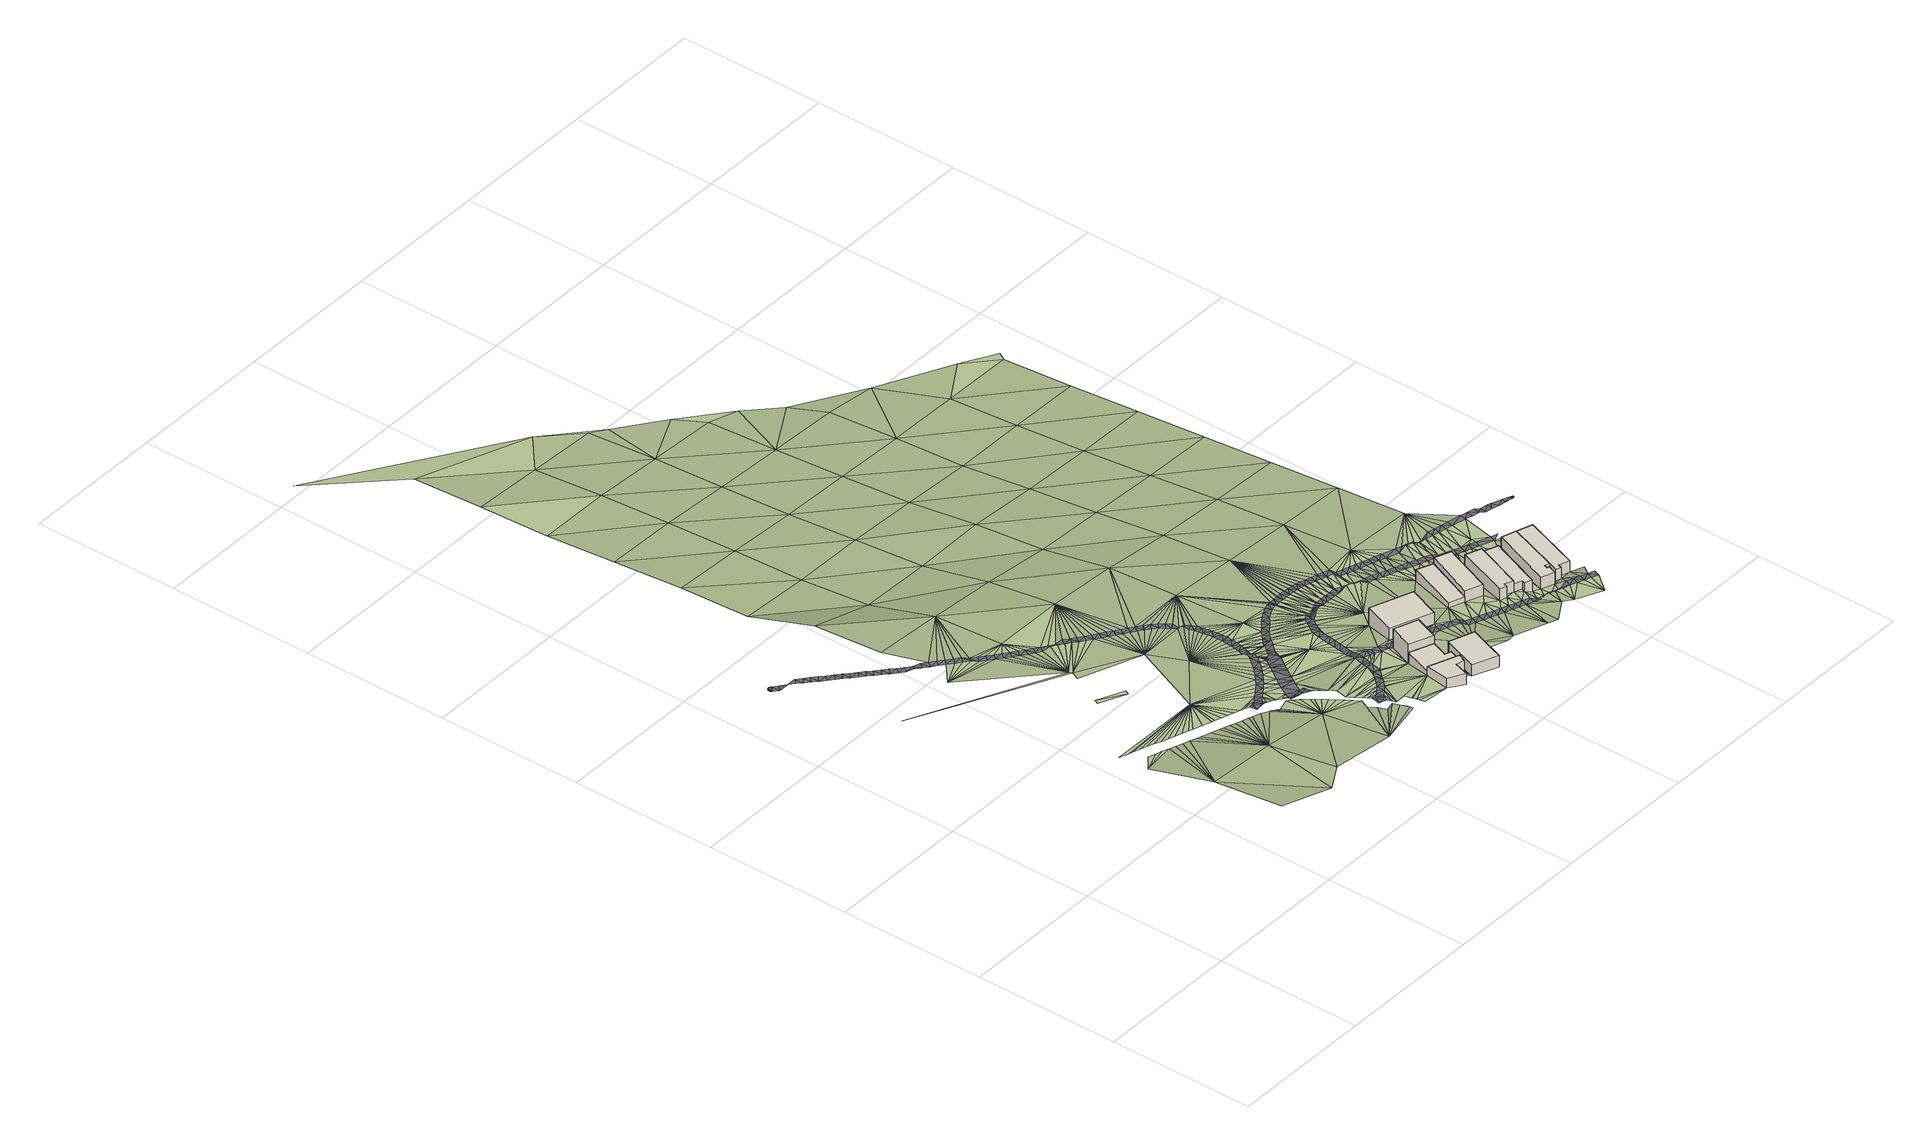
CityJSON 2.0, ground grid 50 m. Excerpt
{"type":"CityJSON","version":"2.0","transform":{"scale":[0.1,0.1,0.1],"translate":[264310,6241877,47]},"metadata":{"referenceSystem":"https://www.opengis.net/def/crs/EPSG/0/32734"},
"CityObjects":{
"building1":{"type":"Building","geometry":[{"type":"MultiSurface","lod":"1","boundaries":[[[0,1,2,3]],[[1,4,5,2]],[[4,6,7,5]],[[6,8,9,7]],[[8,10,11,9]],[[10,0,3,11]],[[3,2,5,7,9,11]]]}]},
"building2":{"type":"Building","geometry":[{"type":"MultiSurface","lod":"1","boundaries":[[[12,13,14,15]],[[13,0,16,14]],[[0,10,17,16]],[[10,18,19,17]],[[18,20,21,19]],[[20,12,15,21]],[[15,14,16,17,19,21]]]}]},
"building3":{"type":"Building","geometry":[{"type":"MultiSurface","lod":"1","boundaries":[[[12,22,23,24]],[[22,25,26,23]],[[25,13,27,26]],[[13,12,24,27]],[[24,23,26,27]]]}]},
"building4":{"type":"Building","geometry":[{"type":"MultiSurface","lod":"1","boundaries":[[[28,29,30,31]],[[29,32,33,30]],[[32,34,35,33]],[[34,36,37,35]],[[36,28,31,37]],[[31,30,33,35,37]]]}]},
"building5":{"type":"Building","geometry":[{"type":"MultiSurface","lod":"1","boundaries":[[[38,39,40,41]],[[39,42,43,40]],[[42,44,45,43]],[[44,38,41,45]],[[41,40,43,45]]]}]},
"building6":{"type":"Building","geometry":[{"type":"MultiSurface","lod":"1","boundaries":[[[46,47,48,49]],[[47,50,51,48]],[[50,52,53,51]],[[52,46,49,53]],[[49,48,51,53]]]}]},
"building7":{"type":"Building","geometry":[{"type":"MultiSurface","lod":"1","boundaries":[[[52,54,55,56]],[[54,57,58,55]],[[57,46,59,58]],[[46,52,56,59]],[[56,55,58,59]]]}]},
"building8":{"type":"Building","geometry":[{"type":"MultiSurface","lod":"1","boundaries":[[[60,61,62,63]],[[61,64,65,62]],[[64,66,67,65]],[[66,68,69,67]],[[68,70,71,69]],[[70,60,63,71]],[[63,62,65,67,69,71]]]}]},
"building9":{"type":"Building","geometry":[{"type":"MultiSurface","lod":"1","boundaries":[[[60,70,72,73]],[[70,74,75,72]],[[74,76,77,75]],[[76,78,79,77]],[[78,80,81,79]],[[80,60,73,81]],[[73,72,75,77,79,81]]]}]},
"building10":{"type":"Building","geometry":[{"type":"MultiSurface","lod":"1","boundaries":[[[82,83,84,85]],[[83,86,87,84]],[[86,88,89,87]],[[88,90,91,89]],[[90,92,93,91]],[[92,94,95,93]],[[94,96,97,95]],[[96,82,85,97]],[[85,84,87,89,91,93,95,97]]]}]},
"building11":{"type":"Building","geometry":[{"type":"MultiSurface","lod":"1","boundaries":[[[82,96,97,85]],[[96,98,99,97]],[[98,100,101,99]],[[100,102,103,101]],[[102,104,105,103]],[[104,106,107,105]],[[106,82,85,107]],[[85,97,99,101,103,105,107]]]}]},
"terrain1":{"type":"TINRelief","geometry":[{"type":"CompositeSurface","lod":"1","boundaries":[[[108,109,110]],[[111,112,109]],[[113,109,108]],[[112,114,115]],[[116,114,112]],[[111,109,117]],[[116,112,111]],[[118,117,109]],[[119,118,109]],[[113,119,109]],[[120,113,108]],[[121,122,123]],[[123,122,124]],[[125,123,124]],[[125,126,123]],[[127,119,113]],[[123,126,128]],[[113,129,127]],[[128,130,123]],[[129,113,131]],[[130,132,123]],[[133,131,113]],[[134,123,132]],[[133,113,135]],[[113,120,136]],[[137,123,134]],[[135,113,138]],[[139,140,141]],[[142,123,137]],[[143,138,113]],[[144,123,142]],[[113,145,143]],[[146,147,148]],[[149,123,144]],[[113,150,145]],[[146,148,151]],[[113,152,150]],[[153,136,120]],[[154,155,156]],[[157,151,148]],[[123,149,158]],[[159,152,113]],[[160,157,148]],[[158,161,123]],[[160,148,162]],[[113,163,159]],[[161,164,123]],[[154,165,155]],[[148,166,162]],[[163,113,136]],[[139,166,148]],[[167,123,164]],[[168,123,167]],[[168,169,123]],[[170,171,172]],[[173,171,170]],[[171,173,174]],[[175,123,169]],[[176,166,139]],[[174,177,171]],[[171,178,172]],[[179,180,181]],[[182,175,169]],[[176,139,183]],[[182,184,185]],[[171,177,186]],[[187,163,136]],[[188,189,184]],[[179,190,180]],[[183,139,191]],[[187,136,192]],[[188,193,189]],[[181,171,186]],[[185,184,189]],[[136,194,192]],[[190,195,180]],[[182,185,175]],[[196,191,139]],[[175,197,123]],[[198,194,136]],[[153,199,136]],[[195,200,180]],[[201,196,139]],[[202,203,204]],[[198,136,205]],[[203,206,204]],[[141,207,208]],[[123,197,209]],[[210,204,206]],[[211,139,141]],[[210,212,204]],[[200,213,180]],[[214,205,136]],[[139,215,201]],[[205,216,198]],[[204,212,217]],[[136,218,214]],[[123,209,219]],[[217,212,220]],[[213,221,180]],[[222,215,139]],[[136,223,218]],[[171,181,180]],[[217,220,224]],[[136,225,223]],[[221,226,180]],[[139,227,222]],[[199,153,228]],[[123,219,229]],[[225,136,230]],[[217,224,231]],[[224,232,231]],[[153,233,228]],[[136,234,230]],[[180,226,235]],[[139,236,227]],[[237,178,238]],[[233,153,239]],[[153,240,239]],[[136,241,234]],[[240,153,242]],[[243,242,153]],[[153,244,243]],[[245,246,232]],[[136,247,241]],[[248,180,235]],[[246,231,232]],[[229,249,123]],[[250,251,245]],[[211,236,139]],[[136,199,247]],[[249,208,123]],[[250,252,251]],[[251,252,253]],[[251,246,245]],[[211,141,254]],[[141,255,254]],[[256,231,257]],[[231,246,257]],[[258,141,208]],[[178,171,238]],[[255,141,258]],[[259,260,261]],[[260,259,262]],[[263,262,259]],[[264,265,256]],[[256,257,264]],[[263,266,262]],[[266,263,267]],[[268,265,269]],[[269,265,264]],[[267,270,266]],[[271,270,267]],[[268,269,272]],[[273,268,272]],[[243,274,242]],[[275,237,276]],[[277,249,229]],[[278,273,272]],[[180,248,279]],[[249,277,280]],[[281,278,272]],[[258,208,282]],[[279,248,283]],[[279,171,180]],[[280,284,249]],[[285,286,287]],[[278,281,288]],[[287,289,290]],[[276,237,238]],[[282,208,291]],[[279,283,292]],[[290,293,294]],[[286,289,287]],[[295,296,297]],[[298,299,294]],[[249,284,300]],[[301,297,302]],[[291,208,303]],[[304,305,299]],[[292,306,279]],[[301,295,297]],[[289,293,290]],[[288,281,307]],[[308,288,307]],[[302,309,310]],[[249,300,311]],[[312,313,314]],[[208,315,303]],[[306,316,279]],[[314,305,317]],[[301,302,310]],[[313,318,271]],[[308,319,320]],[[294,293,298]],[[307,319,308]],[[208,249,321]],[[322,315,208]],[[316,323,279]],[[318,270,271]],[[320,319,324]],[[325,249,311]],[[326,299,298]],[[1,327,328]],[[1,329,327]],[[309,330,310]],[[331,322,208]],[[332,333,275]],[[279,323,334]],[[249,325,335]],[[318,336,270]],[[326,304,299]],[[324,319,337]],[[309,338,0]],[[339,0,338]],[[329,0,340]],[[0,339,341]],[[340,0,341]],[[342,331,208]],[[304,343,305]],[[344,279,334]],[[249,335,345]],[[346,336,318]],[[324,337,347]],[[348,349,324]],[[324,347,348]],[[208,350,342]],[[345,351,249]],[[344,352,279]],[[353,349,348]],[[354,349,353]],[[351,355,249]],[[305,343,317]],[[330,309,0]],[[349,356,357]],[[354,358,349]],[[359,350,208]],[[358,360,349]],[[361,238,171]],[[360,356,349]],[[362,363,346]],[[364,279,352]],[[249,355,365]],[[366,357,356]],[[208,367,359]],[[357,366,368]],[[357,368,369]],[[275,276,332]],[[370,249,365]],[[371,367,208]],[[0,329,1]],[[372,314,317]],[[279,364,373]],[[374,249,370]],[[375,376,357]],[[371,208,321]],[[375,357,369]],[[312,314,372]],[[249,374,377]],[[0,378,330]],[[363,362,379]],[[380,378,0]],[[377,381,249]],[[312,318,313]],[[369,382,375]],[[381,383,249]],[[382,384,375]],[[279,373,385]],[[321,249,386]],[[387,375,384]],[[249,383,388]],[[388,389,249]],[[249,390,386]],[[249,389,391]],[[391,390,249]],[[0,392,380]],[[393,379,362]],[[394,376,395]],[[375,395,376]],[[279,385,396]],[[171,279,361]],[[397,398,399]],[[400,399,398]],[[401,400,398]],[[398,402,401]],[[403,402,398]],[[0,404,392]],[[405,393,362]],[[394,406,407]],[[408,407,406]],[[406,394,395]],[[362,409,405]],[[410,409,362]],[[346,318,411]],[[412,317,343]],[[413,333,414]],[[410,362,415]],[[346,416,362]],[[415,362,417]],[[362,418,417]],[[418,362,397]],[[346,411,416]],[[362,398,397]],[[408,419,420]],[[406,419,408]],[[421,420,422]],[[362,423,398]],[[424,404,13]],[[421,425,426]],[[427,426,425]],[[419,422,420]],[[0,13,404]],[[276,238,428]],[[362,429,423]],[[430,424,13]],[[425,421,422]],[[333,332,414]],[[427,431,432]],[[430,13,433]],[[433,13,434]],[[434,13,435]],[[13,436,435]],[[436,13,437]],[[437,13,438]],[[439,432,440]],[[431,427,425]],[[439,441,442]],[[443,438,444]],[[445,443,446]],[[445,447,448]],[[440,432,431]],[[238,361,428]],[[449,450,451]],[[452,442,453]],[[454,448,447]],[[416,455,362]],[[456,452,453]],[[457,456,453]],[[429,362,458]],[[451,450,459]],[[460,429,458]],[[455,461,362]],[[457,453,462]],[[441,439,440]],[[447,445,446]],[[438,13,444]],[[453,463,462]],[[34,8,6]],[[464,451,459]],[[463,453,465]],[[465,453,466]],[[466,453,467]],[[468,469,413]],[[467,453,470]],[[453,471,470]],[[362,461,472]],[[471,453,473]],[[396,449,474]],[[446,443,444]],[[451,464,475]],[[476,460,477]],[[478,479,480]],[[481,362,472]],[[475,482,451]],[[482,483,451]],[[453,442,441]],[[483,484,451]],[[485,480,479]],[[34,10,8]],[[474,279,396]],[[486,362,481]],[[484,487,451]],[[487,488,451]],[[489,485,479]],[[476,490,491]],[[488,492,451]],[[486,493,362]],[[494,485,489]],[[495,451,492]],[[493,496,362]],[[495,497,451]],[[496,458,362]],[[498,451,497]],[[499,460,458]],[[498,500,451]],[[477,460,499]],[[451,500,473]],[[501,332,276]],[[502,444,13]],[[453,441,503]],[[494,489,504]],[[413,414,468]],[[505,506,491]],[[490,476,477]],[[34,32,10]],[[507,453,503]],[[502,13,25]],[[451,473,453]],[[508,509,506]],[[505,491,490]],[[510,453,507]],[[361,279,474]],[[32,18,10]],[[428,501,276]],[[20,18,32]],[[511,453,510]],[[506,505,508]],[[509,512,513]],[[502,25,514]],[[32,12,20]],[[515,516,517]],[[504,518,42]],[[511,519,453]],[[520,521,469]],[[39,522,494]],[[474,449,451]],[[523,524,513]],[[509,508,512]],[[514,25,525]],[[519,526,453]],[[526,527,453]],[[39,494,504]],[[39,528,522]],[[529,42,518]],[[527,530,453]],[[528,39,531]],[[512,532,513]],[[532,523,513]],[[533,524,534]],[[535,521,536]],[[517,531,39]],[[523,537,524]],[[538,524,537]],[[524,538,534]],[[22,525,25]],[[539,42,529]],[[414,332,540]],[[530,541,453]],[[12,32,542]],[[451,453,543]],[[517,39,515]],[[533,544,545]],[[42,39,504]],[[469,468,520]],[[534,544,533]],[[543,453,541]],[[539,546,42]],[[39,547,515]],[[22,548,525]],[[545,544,549]],[[550,551,552]],[[22,12,542]],[[546,553,42]],[[361,554,428]],[[29,542,32]],[[22,555,548]],[[549,544,556]],[[540,332,501]],[[547,557,550]],[[543,558,451]],[[559,560,549]],[[549,556,559]],[[22,561,555]],[[22,542,561]],[[550,557,551]],[[560,559,562]],[[42,553,44]],[[563,451,558]],[[561,542,564]],[[474,554,361]],[[547,39,557]],[[29,28,565]],[[451,563,566]],[[451,566,567]],[[542,29,568]],[[557,569,551]],[[562,559,570]],[[564,542,568]],[[562,570,571]],[[571,572,562]],[[573,468,414]],[[562,572,574]],[[575,569,557]],[[553,576,44]],[[574,572,577]],[[575,557,578]],[[568,29,579]],[[577,572,580]],[[44,576,581]],[[582,578,557]],[[577,580,583]],[[501,428,584]],[[585,29,565]],[[579,29,586]],[[581,587,44]],[[520,536,521]],[[582,557,588]],[[573,414,540]],[[583,589,577]],[[586,29,590]],[[588,557,591]],[[589,583,592]],[[593,44,587]],[[592,583,594]],[[451,567,595]],[[474,451,595]],[[39,38,557]],[[590,29,596]],[[557,597,591]],[[598,29,585]],[[593,599,44]],[[592,594,600]],[[554,584,428]],[[600,594,601]],[[591,597,602]],[[596,29,598]],[[603,601,604]],[[603,604,605]],[[606,603,605]],[[607,520,468]],[[557,608,597]],[[601,603,600]],[[595,567,609]],[[610,606,611]],[[603,606,610]],[[612,608,557]],[[595,609,613]],[[44,599,50]],[[595,613,614]],[[615,540,501]],[[595,614,616]],[[611,617,610]],[[618,612,557]],[[619,611,620]],[[607,468,573]],[[50,38,44]],[[599,621,50]],[[619,617,611]],[[598,585,622]],[[616,623,595]],[[623,624,595]],[[621,625,50]],[[624,626,595]],[[618,557,627]],[[585,628,622]],[[629,620,630]],[[631,554,474]],[[620,629,619]],[[38,632,557]],[[501,584,615]],[[626,633,595]],[[634,612,618]],[[50,625,635]],[[628,585,636]],[[637,627,557]],[[633,638,595]],[[639,630,640]],[[630,639,629]],[[638,641,595]],[[585,642,643]],[[643,636,585]],[[632,637,557]],[[641,644,595]],[[640,645,646]],[[646,645,647]],[[647,648,646]],[[648,649,646]],[[595,644,650]],[[595,631,474]],[[639,640,646]],[[651,52,635]],[[650,652,595]],[[635,52,50]],[[653,649,654]],[[655,536,520]],[[656,573,540]],[[653,646,649]],[[657,595,652]],[[655,520,607]],[[651,658,659]],[[47,38,50]],[[660,595,657]],[[38,661,632]],[[662,654,663]],[[659,52,651]],[[662,653,654]],[[658,664,659]],[[643,642,665]],[[584,554,666]],[[656,540,615]],[[667,668,642]],[[664,669,659]],[[38,47,661]],[[670,665,642]],[[671,672,663]],[[662,663,672]],[[668,670,642]],[[659,54,52]],[[659,669,64]],[[673,674,671]],[[669,675,64]],[[672,671,674]],[[666,554,631]],[[659,64,54]],[[676,607,573]],[[677,668,667]],[[673,678,679]],[[64,675,66]],[[674,673,679]],[[66,675,680]],[[661,47,681]],[[682,66,680]],[[655,683,536]],[[681,47,684]],[[685,686,678]],[[679,678,686]],[[687,615,584]],[[688,668,677]],[[595,660,689]],[[607,683,655]],[[676,573,656]],[[690,689,660]],[[691,692,693]],[[694,684,47]],[[682,70,66]],[[68,66,70]],[[47,695,694]],[[677,696,688]],[[54,64,61]],[[697,686,685]],[[689,690,692]],[[693,698,691]],[[46,695,47]],[[76,682,699]],[[700,701,685]],[[70,682,76]],[[689,631,595]],[[702,696,677]],[[695,703,694]],[[697,685,701]],[[666,687,584]],[[704,691,698]],[[76,699,705]],[[706,677,707]],[[706,702,677]],[[708,703,695]],[[76,74,70]],[[709,710,700]],[[704,711,691]],[[695,46,712]],[[713,683,607]],[[700,710,701]],[[76,705,78]],[[695,712,708]],[[78,705,714]],[[61,57,54]],[[715,691,711]],[[716,717,709]],[[706,707,718]],[[717,710,709]],[[689,692,691]],[[715,719,691]],[[78,714,86]],[[656,615,720]],[[714,721,86]],[[716,722,717]],[[46,723,712]],[[724,718,707]],[[725,607,676]],[[723,46,57]],[[691,719,726]],[[707,727,724]],[[725,713,607]],[[707,728,727]],[[691,726,729]],[[88,86,721]],[[666,631,730]],[[721,731,88]],[[722,732,733]],[[717,722,733]],[[720,615,687]],[[57,734,723]],[[78,86,80]],[[88,731,735]],[[691,729,736]],[[734,57,737]],[[738,732,739]],[[740,57,61]],[[732,738,733]],[[728,741,727]],[[631,689,730]],[[737,57,742]],[[88,735,100]],[[735,743,100]],[[90,88,98]],[[740,61,60]],[[744,739,745]],[[746,741,728]],[[100,98,88]],[[92,90,94]],[[747,676,656]],[[740,742,57]],[[739,744,738]],[[98,96,90]],[[743,748,100]],[[94,90,96]],[[746,728,749]],[[745,750,751]],[[744,745,752]],[[80,86,83]],[[100,748,104]],[[753,687,666]],[[102,100,104]],[[745,751,752]],[[754,740,60]],[[748,755,104]],[[747,656,720]],[[756,750,757]],[[60,80,758]],[[751,750,756]],[[759,725,676]],[[758,754,60]],[[736,760,691]],[[104,755,761]],[[713,725,759]],[[762,763,757]],[[753,666,730]],[[756,757,763]],[[83,758,80]],[[760,736,764]],[[765,689,691]],[[762,766,767]],[[768,760,764]],[[762,767,763]],[[758,83,769]],[[766,770,771]],[[768,772,760]],[[720,687,773]],[[774,759,676]],[[676,747,775]],[[83,776,769]],[[771,770,777]],[[766,778,767]],[[778,766,771]],[[772,779,760]],[[82,776,83]],[[689,765,730]],[[779,780,760]],[[771,777,781]],[[676,775,774]],[[687,753,773]],[[691,760,765]],[[771,782,778]],[[780,783,760]],[[784,776,82]],[[785,760,783]],[[786,771,781]],[[771,786,782]],[[760,785,787]],[[788,747,720]],[[787,789,760]],[[753,730,790]],[[773,788,720]],[[730,765,790]],[[791,775,747]],[[774,775,791]],[[773,753,792]],[[747,788,793]],[[791,747,793]],[[790,792,753]],[[794,788,773]],[[792,794,773]],[[788,795,793]],[[793,796,791]],[[794,795,788]],[[795,797,793]],[[793,797,796]],[[796,797,798]]]}]},
"road1":{"type":"Road","geometry":[{"type":"MultiSurface","lod":"1","boundaries":[[[186,146,151]],[[186,151,157]],[[799,800,801]],[[799,801,802]],[[799,802,803]],[[804,805,806]],[[807,806,800]],[[800,799,807]],[[804,806,807]],[[803,808,799]],[[174,809,147]],[[177,147,146]],[[146,186,177]],[[174,147,177]],[[808,810,170]],[[810,808,803]],[[810,173,170]],[[810,809,173]],[[809,174,173]],[[157,181,186]],[[292,222,227]],[[227,236,292]],[[306,236,316]],[[306,292,236]],[[248,201,215]],[[222,248,215]],[[222,292,283]],[[283,248,222]],[[188,184,811]],[[255,258,334]],[[211,316,236]],[[316,211,254]],[[254,334,323]],[[334,254,255]],[[254,323,316]],[[195,162,166]],[[176,200,166]],[[200,176,213]],[[195,166,200]],[[181,160,179]],[[160,181,157]],[[190,179,160]],[[190,160,162]],[[162,195,190]],[[226,201,235]],[[201,248,235]],[[196,201,226]],[[183,213,176]],[[213,183,191]],[[191,226,221]],[[226,191,196]],[[191,221,213]],[[812,813,814]],[[814,813,815]],[[815,813,816]],[[817,818,816]],[[816,819,817]],[[816,813,820]],[[821,822,823]],[[823,824,821]],[[821,824,825]],[[816,820,825]],[[816,825,826]],[[827,819,828]],[[829,819,816]],[[826,825,830]],[[831,828,829]],[[829,832,831]],[[819,829,828]],[[833,829,826]],[[829,816,826]],[[826,834,835]],[[826,830,834]],[[836,835,837]],[[838,837,835]],[[835,834,838]],[[839,840,834]],[[834,841,839]],[[825,824,830]],[[842,843,844]],[[845,844,846]],[[844,845,847]],[[842,844,847]],[[848,849,850]],[[850,849,843]],[[843,842,850]],[[848,850,851]],[[852,853,854]],[[855,805,856]],[[854,805,855]],[[845,857,858]],[[857,845,846]],[[853,858,857]],[[853,852,858]],[[854,855,852]],[[859,860,861]],[[862,861,863]],[[861,862,864]],[[859,861,864]],[[865,839,841]],[[841,830,866]],[[830,841,834]],[[860,859,830]],[[830,824,860]],[[867,868,869]],[[851,870,869]],[[869,848,851]],[[867,869,870]],[[862,871,872]],[[871,862,863]],[[872,871,868]],[[868,867,872]],[[804,856,805]],[[334,258,344]],[[189,193,202]],[[873,203,202]],[[204,189,202]],[[202,193,811]],[[188,811,193]],[[204,185,189]],[[206,203,874]],[[217,185,204]],[[175,217,231]],[[175,185,217]],[[197,231,256]],[[231,197,175]],[[197,256,209]],[[203,873,874]],[[202,811,873]],[[209,256,219]],[[219,256,265]],[[219,265,268]],[[219,268,273]],[[229,219,273]],[[288,280,277]],[[229,273,277]],[[277,273,278]],[[278,288,277]],[[280,288,284]],[[284,288,308]],[[300,284,324]],[[324,311,300]],[[311,324,349]],[[324,284,320]],[[284,308,320]],[[357,311,349]],[[376,311,357]],[[376,325,311]],[[325,376,335]],[[408,345,335]],[[427,355,351]],[[427,365,355]],[[351,345,408]],[[335,376,394]],[[407,408,335]],[[351,408,420]],[[421,351,420]],[[427,351,426]],[[432,439,365]],[[427,432,365]],[[421,426,351]],[[335,394,407]],[[365,439,442]],[[464,350,359]],[[484,359,367]],[[483,359,484]],[[475,464,359]],[[464,342,350]],[[483,482,475]],[[359,483,475]],[[367,371,484]],[[492,386,495]],[[498,390,391]],[[498,386,390]],[[371,487,484]],[[321,492,371]],[[488,487,371]],[[371,492,488]],[[321,386,492]],[[291,303,373]],[[373,315,385]],[[315,373,303]],[[291,373,364]],[[258,352,344]],[[258,282,352]],[[352,282,291]],[[291,364,352]],[[342,449,331]],[[342,450,449]],[[450,342,459]],[[342,464,459]],[[315,396,385]],[[396,315,322]],[[449,396,322]],[[322,331,449]],[[470,391,389]],[[465,383,381]],[[377,374,457]],[[377,457,381]],[[470,388,467]],[[471,391,470]],[[465,388,383]],[[473,391,471]],[[374,370,442]],[[462,381,457]],[[452,456,374]],[[456,457,374]],[[388,466,467]],[[381,463,465]],[[388,465,466]],[[463,381,462]],[[452,374,442]],[[370,365,442]],[[386,498,497]],[[498,391,500]],[[495,386,497]],[[473,500,391]],[[389,388,470]]]}]},
"road2":{"type":"Road","geometry":[{"type":"MultiSurface","lod":"1","boundaries":[[[875,285,287]],[[285,875,296]],[[297,296,875]],[[295,285,296]],[[295,286,285]],[[301,286,295]],[[286,301,289]],[[289,301,310]],[[310,293,289]],[[310,298,293]],[[310,330,298]],[[298,330,380]],[[380,330,378]],[[298,380,392]],[[392,326,298]],[[392,404,326]],[[404,304,326]],[[304,404,343]],[[404,424,343]],[[424,412,343]],[[424,430,412]],[[437,412,430]],[[437,438,412]],[[434,435,433]],[[433,437,430]],[[436,433,435]],[[317,412,443]],[[436,437,433]],[[438,443,412]],[[445,372,317]],[[445,312,372]],[[445,317,443]],[[448,312,445]],[[454,318,312]],[[454,312,448]],[[318,454,876]],[[318,876,411]],[[876,478,411]],[[411,480,416]],[[480,411,478]],[[455,416,485]],[[480,485,416]],[[494,455,485]],[[461,455,522]],[[522,455,494]],[[528,472,461]],[[461,522,528]],[[481,472,531]],[[531,472,528]],[[486,481,531]],[[531,517,486]],[[493,477,496]],[[496,499,458]],[[499,496,477]],[[486,516,493]],[[486,517,516]],[[516,477,493]],[[516,490,477]],[[515,490,516]],[[490,515,505]],[[505,515,547]],[[505,547,508]],[[547,550,508]],[[552,512,508]],[[552,508,550]],[[512,523,532]],[[512,534,523]],[[538,537,523]],[[534,538,523]],[[534,512,552]],[[552,544,534]],[[551,544,552]],[[544,551,556]],[[556,551,569]],[[556,569,559]],[[575,559,569]],[[575,578,559]],[[578,570,559]],[[570,578,571]],[[578,572,571]],[[572,578,580]],[[578,582,580]],[[580,582,588]],[[588,583,580]],[[591,583,588]],[[583,591,594]],[[594,591,602]],[[594,602,601]],[[602,606,601]],[[604,601,606]],[[606,605,604]],[[602,611,606]],[[597,611,602]],[[597,620,611]],[[597,608,620]],[[608,612,620]],[[630,620,612]],[[630,612,634]],[[640,630,634]],[[640,634,649]],[[640,647,645]],[[648,647,640]],[[649,648,640]],[[634,654,649]],[[634,618,654]],[[654,618,663]],[[618,627,663]],[[663,627,671]],[[671,627,637]],[[632,671,637]],[[673,671,632]],[[673,632,661]],[[673,661,678]],[[678,661,685]],[[685,661,681]],[[685,681,700]],[[681,684,700]],[[694,700,684]],[[709,700,694]],[[694,703,709]],[[716,709,703]],[[703,722,716]],[[722,703,708]],[[722,708,712]],[[732,722,712]],[[732,712,723]],[[732,723,739]],[[734,739,723]],[[745,739,734]],[[745,734,750]],[[734,737,750]],[[742,750,737]],[[742,757,750]],[[742,740,757]],[[762,757,740]],[[762,740,754]],[[762,754,766]],[[766,754,770]],[[770,754,758]],[[758,769,770]],[[769,777,770]],[[776,777,769]],[[776,781,777]],[[781,776,877]]]}]},
"road3":{"type":"Road","geometry":[{"type":"MultiSurface","lod":"1","boundaries":[[[878,879,262]],[[260,262,879]],[[261,260,879]],[[879,880,261]],[[878,262,251]],[[251,262,246]],[[257,266,270]],[[266,257,246]],[[264,257,336]],[[253,878,251]],[[264,336,269]],[[269,336,272]],[[272,346,281]],[[257,270,336]],[[266,246,262]],[[363,281,346]],[[363,307,281]],[[319,307,393]],[[393,405,319]],[[393,307,379]],[[307,363,379]],[[319,405,337]],[[347,337,405]],[[272,336,346]]]}]},
"road4":{"type":"Road","geometry":[{"type":"MultiSurface","lod":"1","boundaries":[[[876,454,478]],[[478,454,479]],[[479,454,447]],[[447,446,479]],[[479,446,489]],[[444,489,446]],[[444,504,489]],[[444,502,504]],[[504,502,518]],[[518,502,529]],[[514,529,502]],[[529,514,525]],[[525,539,529]],[[546,539,525]],[[525,548,546]],[[546,548,553]],[[548,555,553]],[[553,555,576]],[[576,555,561]],[[561,581,576]],[[581,561,564]],[[587,581,564]],[[564,568,587]],[[587,568,593]],[[568,579,593]],[[593,579,599]],[[599,579,586]],[[586,590,599]],[[590,621,599]],[[625,621,590]],[[625,590,596]],[[625,596,635]],[[596,598,635]],[[635,598,651]],[[651,598,622]],[[651,622,658]],[[622,628,658]],[[658,628,664]],[[664,628,636]],[[669,664,636]],[[643,669,636]],[[669,643,675]],[[665,675,643]],[[675,665,680]],[[665,670,680]],[[670,682,680]],[[668,682,670]],[[699,682,668]],[[668,688,699]],[[688,705,699]],[[705,688,696]],[[714,705,696]],[[696,702,714]],[[706,714,702]],[[714,706,721]],[[718,721,706]],[[721,718,731]],[[731,718,724]],[[724,735,731]],[[743,735,724]],[[724,727,743]],[[741,743,727]],[[748,743,741]],[[748,741,755]],[[755,741,746]],[[749,755,746]],[[755,749,881]]]}]},
"road5":{"type":"Road","geometry":[{"type":"MultiSurface","lod":"1","boundaries":[[[347,403,387]],[[347,358,354]],[[353,347,354]],[[347,356,360]],[[347,360,358]],[[348,347,353]],[[366,387,368]],[[387,366,356]],[[368,387,369]],[[369,387,382]],[[387,384,382]],[[375,387,403]],[[387,356,347]],[[347,409,403]],[[403,409,410]],[[417,403,410]],[[403,417,418]],[[417,410,415]],[[398,375,403]],[[403,418,397]],[[399,403,397]],[[402,403,401]],[[403,400,401]],[[399,400,403]],[[395,398,423]],[[395,375,398]],[[406,395,429]],[[406,460,419]],[[422,419,460]],[[423,429,395]],[[460,476,425]],[[460,425,422]],[[425,476,431]],[[491,506,431]],[[476,491,431]],[[431,506,440]],[[460,406,429]],[[347,405,409]],[[441,440,509]],[[507,509,513]],[[509,503,441]],[[503,509,507]],[[513,524,507]],[[511,510,524]],[[524,510,507]],[[511,524,533]],[[519,511,545]],[[519,545,527]],[[511,533,545]],[[530,545,549]],[[519,527,526]],[[527,545,530]],[[530,549,560]],[[440,506,509]],[[562,574,558]],[[560,562,558]],[[560,543,541]],[[543,560,558]],[[558,574,563]],[[560,541,530]],[[638,610,641]],[[609,577,589]],[[626,600,603]],[[616,589,592]],[[600,616,592]],[[609,574,577]],[[626,603,610]],[[563,567,566]],[[563,574,567]],[[614,613,589]],[[613,609,589]],[[574,609,567]],[[610,633,626]],[[589,616,614]],[[616,600,623]],[[624,623,600]],[[626,624,600]],[[633,610,638]],[[641,610,617]],[[882,883,884]],[[885,886,883]],[[887,888,889]],[[886,890,889]],[[883,882,885]],[[891,892,893]],[[884,894,895]],[[891,893,894]],[[894,893,895]],[[884,895,882]],[[893,892,896]],[[778,785,767]],[[783,763,767]],[[763,780,756]],[[772,751,756]],[[778,782,785]],[[890,897,889]],[[890,886,885]],[[897,887,889]],[[787,782,789]],[[887,786,888]],[[789,786,887]],[[789,782,786]],[[787,785,782]],[[893,898,899]],[[893,899,900]],[[893,901,902]],[[901,893,900]],[[902,903,893]],[[893,903,904]],[[893,896,898]],[[905,906,893]],[[906,907,893]],[[908,893,909]],[[910,893,908]],[[893,907,909]],[[905,893,904]],[[693,672,698]],[[662,672,693]],[[660,646,653]],[[662,692,653]],[[693,692,662]],[[672,674,698]],[[686,697,715]],[[679,686,711]],[[674,704,698]],[[704,679,711]],[[686,715,711]],[[697,701,715]],[[704,674,679]],[[619,629,652]],[[652,629,639]],[[619,652,650]],[[619,644,641]],[[644,619,650]],[[641,617,619]],[[690,653,692]],[[690,660,653]],[[660,657,639]],[[639,646,660]],[[657,652,639]],[[764,738,768]],[[733,738,764]],[[733,736,717]],[[736,733,764]],[[717,736,729]],[[738,744,768]],[[783,780,763]],[[783,767,785]],[[780,779,756]],[[768,744,772]],[[772,756,779]],[[752,751,772]],[[772,744,752]],[[719,701,710]],[[710,717,729]],[[726,710,729]],[[726,719,710]],[[719,715,701]]]}]}
},
"vertices":[
[1165,166,280],[1155,85,280],[1155,85,313],[1165,166,313],[1211,57,272],[1211,57,313],[1226,107,272],[1226,107,313],[1254,100,272],[1254,100,313],[1268,127,272],[1268,127,313],
[1284,235,254],[1203,266,255],[1203,266,295],[1284,235,295],[1165,166,295],[1268,127,295],[1284,171,254],[1284,171,295],[1263,179,254],[1263,179,295],
[1316,319,254],[1316,319,323],[1284,235,323],[1235,349,254],[1235,349,323],[1203,266,323],
[1369,125,272],[1383,163,272],[1383,163,313],[1369,125,313],[1299,194,254],[1299,194,313],[1252,70,272],[1252,70,313],[1337,36,272],[1337,36,313],
[1442,438,231],[1299,491,231],[1299,491,295],[1442,438,295],[1258,381,254],[1258,381,295],[1400,328,254],[1400,328,295],
[1623,509,215],[1568,532,215],[1568,532,256],[1623,509,256],[1502,358,237],[1502,358,256],[1555,338,237],[1555,338,256],
[1612,316,237],[1612,316,278],[1555,338,278],[1679,487,215],[1679,487,278],[1623,509,278],
[1745,427,204],[1691,447,215],[1691,447,278],[1745,427,278],[1625,264,237],[1625,264,278],[1648,256,237],[1648,256,278],[1653,269,237],[1653,269,278],[1681,257,237],[1681,257,278],
[1681,257,267],[1745,427,267],[1708,247,237],[1708,247,267],[1703,236,237],[1703,236,267],[1729,227,226],[1729,227,267],[1798,407,226],[1798,407,267],
[1885,411,226],[1835,427,204],[1835,427,267],[1885,411,267],[1754,214,226],[1754,214,267],[1799,198,226],[1799,198,267],[1811,228,226],[1811,228,267],[1802,231,226],[1802,231,267],[1807,242,226],[1807,242,267],[1823,236,226],[1823,236,267],
[1812,205,226],[1812,205,267],[1830,199,226],[1830,199,267],[1834,212,226],[1834,212,267],[1870,199,226],[1870,199,267],[1939,392,226],[1939,392,267],
[521,6,325],[335,292,323],[335,43,352],[450,554,252],[335,540,252],[585,292,308],[404,569,252],[381,577,252],[427,562,252],[473,547,250],[495,539,250],[518,532,250],[609,58,325],[326,641,252],[358,630,252],[658,641,250],[372,626,252],[395,619,252],[418,611,252],[541,524,250],[441,603,252],[555,520,250],[463,596,250],[587,509,250],[486,588,250],[617,499,250],[509,581,250],[628,495,250],[835,292,276],[532,573,250],[649,488,250],[585,1036,223],[81,1252,242],[590,1025,223],[555,566,250],[669,481,250],[568,561,250],[690,474,250],[420,1328,216],[401,1343,216],[335,1285,216],[601,551,250],[711,467,251],[440,1313,216],[722,463,251],[835,43,310],[601,826,235],[516,881,235],[509,867,235],[459,1298,216],[631,540,250],[750,453,251],[478,1283,209],[642,537,250],[497,1268,209],[774,441,251],[663,530,250],[607,840,235],[517,1253,209],[684,523,250],[704,516,250],[725,509,251],[376,1390,216],[585,1533,193],[335,1533,209],[395,1375,216],[415,1360,216],[803,518,251],[536,1239,209],[434,1345,216],[335,1781,188],[492,1301,209],[585,1285,209],[472,1315,209],[736,505,251],[555,1224,209],[756,498,251],[786,506,251],[453,1330,216],[781,437,251],[766,495,251],[778,500,251],[511,1286,209],[574,1209,209],[792,429,251],[768,494,251],[804,422,251],[530,1271,209],[594,1194,209],[819,529,251],[818,412,276],[954,241,276],[549,1256,209],[612,1181,209],[790,482,251],[791,481,251],[799,488,251],[832,402,276],[800,476,251],[578,997,223],[778,907,235],[836,541,251],[802,475,251],[704,1119,223],[803,474,251],[568,1241,209],[848,386,276],[631,1169,209],[830,404,276],[815,500,251],[867,362,276],[852,552,251],[816,467,251],[588,1226,209],[649,1156,223],[874,354,276],[828,459,251],[887,338,276],[607,1212,209],[667,1144,223],[962,229,255],[868,566,251],[900,322,276],[832,511,251],[829,458,251],[980,203,255],[913,303,276],[625,1199,209],[686,1131,223],[335,2030,105],[585,1781,117],[991,174,255],[996,161,280],[927,282,276],[1005,140,280],[1015,110,280],[1017,100,280],[843,449,251],[870,456,251],[940,262,276],[643,1187,209],[835,788,235],[857,439,251],[861,441,251],[859,437,251],[860,437,251],[722,1107,220],[740,1094,220],[848,523,251],[886,486,251],[759,1082,220],[901,390,276],[897,413,276],[891,403,276],[900,420,251],[908,382,276],[894,501,251],[865,535,251],[908,435,251],[921,366,276],[866,535,251],[896,503,251],[925,465,251],[934,349,276],[907,520,251],[882,549,251],[1013,120,280],[335,2278,92],[585,2030,91],[884,580,251],[899,564,251],[835,1285,208],[897,594,251],[931,554,251],[777,1069,220],[661,1174,209],[910,607,251],[1012,235,255],[1018,239,255],[1006,244,255],[913,578,251],[1027,245,255],[999,254,255],[795,1057,220],[680,1162,209],[1044,257,255],[991,266,255],[1031,221,255],[1022,215,255],[1027,205,255],[1060,268,255],[977,286,255],[925,626,251],[1040,227,255],[1032,190,255],[814,1044,220],[1084,295,255],[963,307,255],[698,1150,223],[942,570,251],[926,592,251],[1037,177,255],[1057,239,255],[939,644,251],[1119,372,255],[936,348,276],[949,327,276],[832,1032,220],[716,1137,220],[1114,349,255],[1126,403,255],[948,579,251],[927,593,251],[949,922,220],[850,1020,220],[735,1125,220],[942,612,251],[950,663,251],[1071,281,255],[1060,109,280],[1064,92,280],[1058,120,280],[1073,251,255],[869,1007,220],[585,2278,79],[335,2526,70],[753,1112,220],[961,683,225],[933,479,251],[966,604,246],[1046,156,280],[1054,134,280],[1055,130,280],[1055,132,280],[886,995,220],[1090,301,255],[771,1100,220],[967,698,225],[944,495,251],[966,605,246],[967,606,246],[957,631,251],[902,981,220],[973,714,225],[789,1087,220],[969,607,246],[970,609,246],[976,729,225],[976,612,246],[958,632,251],[972,610,246],[918,968,220],[974,611,246],[835,1533,170],[1085,540,246],[967,528,246],[808,1075,220],[978,745,225],[978,613,246],[929,952,220],[980,613,246],[982,613,246],[980,763,225],[940,937,220],[1116,360,255],[826,1063,220],[982,780,225],[997,624,246],[969,652,246],[981,797,225],[1074,252,255],[979,545,246],[1075,253,255],[980,814,225],[984,613,246],[977,830,225],[986,613,246],[844,1050,220],[957,908,235],[988,613,246],[975,847,225],[972,861,225],[963,891,225],[969,875,225],[1088,266,255],[985,554,246],[980,673,225],[1005,634,246],[863,1038,220],[1006,589,246],[1014,610,246],[1006,591,246],[1006,593,246],[1006,595,246],[1005,597,246],[1005,599,246],[1100,280,255],[1001,578,246],[1020,652,246],[981,674,225],[987,691,225],[1002,579,246],[1003,581,246],[1131,434,246],[1107,320,255],[335,2775,47],[585,2526,64],[1004,583,246],[1133,446,246],[1005,585,246],[1005,587,246],[1035,670,225],[994,707,225],[994,708,225],[1036,671,225],[1022,620,246],[1106,287,255],[1049,683,225],[994,709,225],[997,726,225],[835,1781,112],[1037,638,246],[1125,308,255],[1061,695,225],[1000,742,225],[1126,309,255],[1126,310,255],[1127,310,255],[1127,311,255],[1127,312,255],[1128,313,255],[1000,743,225],[1074,707,225],[1086,719,225],[1002,761,225],[1135,344,255],[1201,364,255],[1138,355,255],[1179,373,255],[1165,378,255],[1140,367,255],[881,1025,220],[899,1013,220],[1085,1036,208],[1004,779,225],[1085,788,225],[1145,386,255],[1136,468,246],[1004,781,225],[1003,798,225],[1153,581,246],[900,1012,220],[1052,656,246],[1139,490,246],[1002,815,225],[1002,817,225],[917,998,220],[999,834,225],[996,850,225],[996,851,225],[585,2775,47],[335,3023,36],[993,866,225],[990,880,225],[1142,512,246],[990,881,225],[1085,1285,191],[933,983,220],[1064,667,225],[1154,583,246],[1149,408,255],[1173,399,255],[1153,431,246],[1146,534,246],[934,983,220],[935,982,220],[947,966,220],[1154,443,246],[1149,556,246],[959,950,220],[959,948,220],[1187,394,255],[1163,597,246],[1076,679,225],[968,933,208],[1152,578,246],[1158,465,246],[976,918,208],[1153,579,246],[977,916,208],[983,899,225],[1153,582,246],[990,882,225],[835,2030,90],[1224,356,254],[1087,719,225],[1209,385,255],[1172,611,246],[1089,691,225],[1101,730,225],[1180,625,246],[1101,702,225],[1114,741,225],[1128,751,225],[1189,639,246],[1114,713,225],[1247,347,254],[1181,585,246],[1174,573,246],[1171,553,246],[1232,376,254],[1142,762,225],[585,3023,23],[335,3271,20],[1161,487,246],[1191,641,246],[1128,723,225],[1270,338,254],[1143,763,225],[1144,763,225],[1164,509,246],[1255,368,254],[1163,772,225],[1168,531,246],[1190,640,246],[1142,734,225],[1193,643,246],[85,3519,25],[705,3127,23],[1191,642,246],[1192,642,246],[1278,359,254],[835,2278,66],[1181,782,225],[1335,292,254],[1183,782,225],[1208,651,246],[1154,744,225],[1300,350,254],[1190,599,246],[1293,330,254],[1172,753,225],[1199,613,246],[1218,631,231],[1206,625,246],[1323,342,254],[1085,1533,142],[1315,321,254],[1222,658,231],[1335,540,231],[1203,789,225],[1236,666,213],[1190,762,225],[1338,312,254],[1210,768,225],[1223,796,213],[1361,304,254],[1452,95,272],[1225,797,213],[1226,797,213],[1384,295,254],[1233,639,231],[1251,674,213],[1252,674,213],[1253,674,213],[835,2526,48],[1229,775,213],[1247,647,231],[1346,333,254],[1244,777,213],[1260,654,231],[1407,286,254],[1266,679,213],[1369,324,254],[1273,658,231],[1280,684,213],[1085,1781,115],[1493,106,261],[1429,278,254],[1392,316,254],[1287,663,231],[1260,778,213],[1452,269,254],[1300,667,213],[1276,778,213],[1414,307,254],[1293,688,213],[1335,1036,189],[1475,260,237],[1330,671,213],[1498,252,237],[1437,298,254],[1291,779,213],[1307,693,213],[1312,671,213],[1307,777,213],[1308,693,213],[1309,693,213],[1310,693,213],[835,2775,32],[1349,671,213],[1242,798,213],[1324,775,213],[1330,693,213],[1369,671,213],[1258,800,213],[1259,800,213],[1085,2030,78],[1275,800,213],[1337,773,213],[1408,662,231],[1351,771,213],[1349,693,213],[1460,290,254],[1521,243,237],[1291,801,213],[1293,801,213],[1483,281,237],[1310,799,213],[1431,653,231],[1543,234,237],[1369,765,213],[1369,693,213],[1335,1285,162],[1478,636,215],[1326,797,213],[1386,671,213],[1506,272,237],[1566,226,237],[1454,644,231],[1327,797,213],[1388,759,213],[1388,693,213],[1341,795,213],[1602,66,261],[1589,217,237],[1355,792,213],[1389,693,213],[1407,754,213],[1390,692,213],[1391,692,213],[1392,692,213],[1356,792,213],[1528,264,237],[1375,786,213],[1426,748,213],[1416,683,213],[835,3023,11],[1085,2278,57],[1394,781,213],[1551,255,237],[1586,292,237],[1414,775,213],[1501,627,215],[1448,741,213],[1439,674,213],[1574,246,237],[1612,208,237],[1335,1533,130],[1635,54,261],[1657,191,237],[1597,238,237],[1634,200,237],[1462,665,195],[1470,734,195],[1485,656,215],[1491,727,195],[1620,229,237],[1085,2526,36],[1708,100,261],[1509,647,215],[1513,720,195],[1642,220,237],[1524,618,215],[1665,212,237],[884,2989,11],[1547,609,215],[1532,638,215],[1535,713,195],[1335,1781,97],[1680,182,237],[1586,1036,171],[1433,769,213],[1586,788,195],[1455,762,213],[1476,755,195],[1571,600,215],[1586,540,215],[1703,174,237],[1557,706,195],[1498,748,195],[1688,203,237],[1555,629,215],[1578,699,195],[1726,165,252],[1594,591,215],[1520,741,195],[1711,194,226],[1748,156,252],[1748,86,252],[1617,582,215],[1579,620,215],[1600,692,195],[1542,734,195],[1641,573,215],[1027,2871,18],[1733,185,226],[1563,727,195],[1602,611,215],[1622,685,195],[1771,148,252],[1585,720,195],[1335,2030,65],[1756,177,226],[1625,603,215],[1664,564,215],[1794,139,252],[1085,2775,18],[1607,713,195],[1817,130,252],[1836,43,252],[1629,706,195],[1586,1285,146],[1779,168,226],[1649,594,215],[1665,670,195],[1687,555,215],[1802,159,252],[1672,691,195],[1711,546,215],[1687,663,215],[1672,585,215],[1757,528,204],[1840,122,252],[1734,537,204],[1825,151,252],[1709,656,215],[1695,576,215],[1862,113,252],[1335,2278,47],[1847,142,252],[1885,104,252],[1718,567,204],[1732,649,204],[1731,649,204],[1586,1533,116],[1780,519,204],[1870,133,252],[1756,644,204],[1742,558,204],[1804,511,204],[1182,2744,18],[1836,788,182],[1914,182,226],[1765,549,204],[1781,639,204],[1694,684,195],[1836,1036,158],[1788,540,204],[1805,634,204],[1716,677,182],[1827,502,204],[1812,531,204],[1836,540,204],[1737,670,182],[1586,1781,89],[1295,2656,5],[1335,2526,25],[1874,484,204],[1835,522,204],[1830,629,204],[1761,665,182],[1785,660,204],[1882,504,204],[1854,624,204],[1810,655,204],[1897,475,204],[1834,650,204],[1903,613,204],[1859,645,204],[1586,2030,63],[1908,635,204],[1836,1285,134],[1509,2510,20],[1836,1533,109],[1586,2278,43],[1836,1781,85],[1836,2030,60],[1735,2371,39],[1836,2278,39],[1851,2306,39],
[338,1419,209],[306,1418,209],[324,1403,216],[324,1402,216],[343,1387,216],[303,1450,209],[271,1448,209],[289,1433,209],[321,1434,209],[357,1405,216],[382,1358,216],[363,1372,216],[759,474,251],[6,1684,190],[6,1683,190],[6,1685,190],[6,1686,190],[6,1687,190],[6,1690,190],[6,1688,190],[7,1691,190],[7,1682,190],[8,1680,190],[8,1679,190],[9,1678,190],[10,1678,190],[7,1681,190],[13,1696,190],[8,1692,190],[9,1693,190],[11,1695,190],[24,1694,190],[9,1694,190],[10,1695,190],[12,1696,190],[18,1697,190],[14,1697,190],[15,1697,190],[16,1697,190],[17,1697,190],[20,1696,190],[19,1697,190],[22,1696,190],[181,1557,209],[167,1540,209],[184,1525,209],[216,1526,209],[202,1510,209],[199,1541,209],[132,1571,209],[149,1555,209],[164,1572,209],[146,1587,209],[251,1496,209],[236,1479,209],[254,1464,209],[268,1480,209],[286,1465,209],[219,1494,209],[234,1511,209],[42,1679,190],[27,1662,190],[45,1647,209],[76,1648,209],[62,1632,209],[59,1664,190],[21,1696,190],[23,1695,190],[111,1618,209],[97,1601,209],[114,1586,209],[129,1603,209],[79,1617,209],[94,1633,209],[793,476,251],[794,476,251],
[1000,213,255],[1137,401,255],[1905,495,204],
[861,433,251],[860,430,251],[864,400,276],
[1893,125,252],
[2017,612,194],[2001,593,194],[2026,588,194],[2006,615,194],[1977,598,194],[1932,630,204],[1928,608,204],[1952,603,204],[1981,620,194],[2075,578,194],[2076,578,194],[2077,589,194],[2050,583,194],[2053,598,194],[2077,578,194],[1957,625,204],[2078,578,194],[2079,578,194],[2080,578,194],[2081,578,194],[2082,579,194],[2083,579,194],[2084,580,194],[2084,581,194],[2085,582,194],[2086,582,194],[2087,584,194],[2086,583,194],[2087,585,194]
]}
